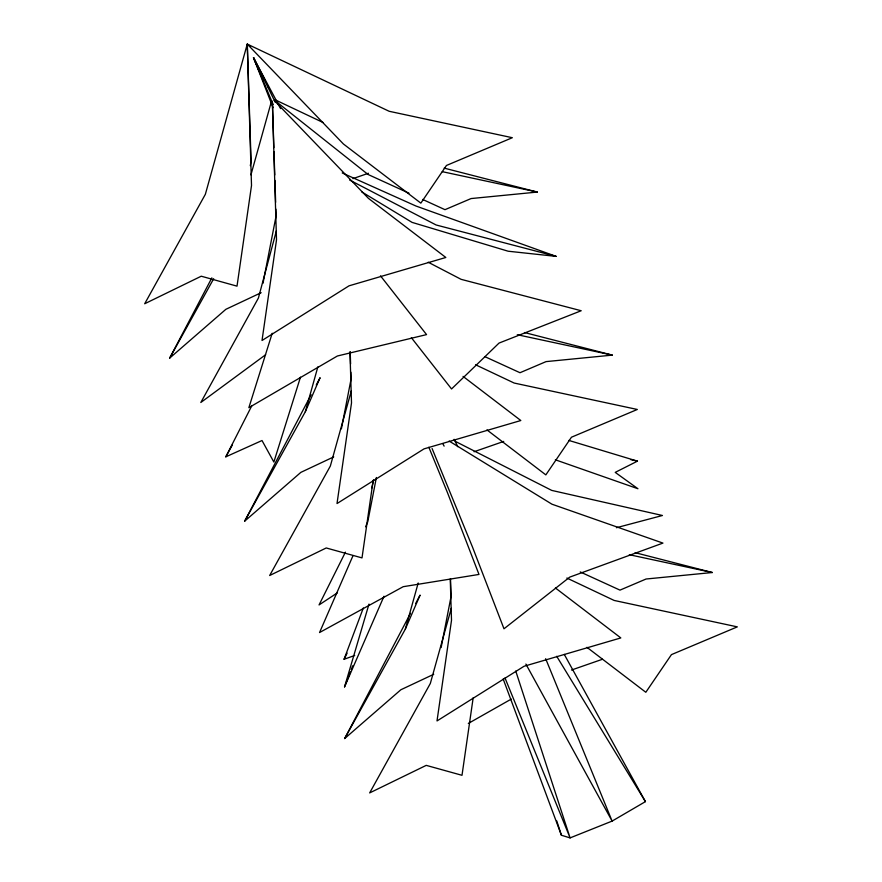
<?xml version="1.0" encoding="UTF-8"?>
<svg xmlns="http://www.w3.org/2000/svg" width="882" height="882" viewBox="0 0 882 882"><rect width="100%" height="100%" fill="white"/><g stroke="black" fill="none" stroke-linecap="round" stroke-linejoin="round"><path stroke-width="1.32" d="M373.174 480.381L362.006 557.898L326.241 547.965L269.671 575.505L330.342 466.06L351.301 390.958M473.171 697.783L462.003 775.3L426.227 765.367L369.668 792.907L430.328 683.462L451.286 608.36M250.312 165.64L251.094 161.604L247.269 44.1L389.171 111.286L512.332 137.713L446.457 165.463L420.846 203.136L343.429 143.998L247.269 44.1L205.352 194.316L144.681 303.761L201.25 276.209L237.015 286.154L251.513 185.507L247.269 44.1L250.488 46.658M263.001 283.276L276.088 215.958L275.868 209.122M341.4 428.817L351.08 379.006L350.86 372.171M376.382 477.493L367.772 521.747L365.578 526.786M441.132 647.564L451.077 596.408L450.504 578.647M371.862 487.889L373.593 479.863M276.419 230.698L258.415 298.028L200.82 402.49L265.603 354.751M250.94 174.868L271.16 102.4M333.727 456.887L300.861 472.355L244.678 521.163L305.337 411.707L317.84 366.912M433.724 674.289L400.858 689.757L344.675 738.554L405.334 629.109L418.2 582.991M384.001 596.243L344.542 686.891L368.996 604.104M272.207 333.253L248.867 407.66L337.387 355.997L426.557 334.609L380.495 275.846M300.475 377.154L273.861 462.014L262.009 440.526L225.814 456.832L251.899 405.577M354.707 655.458L344.057 659.284L363.329 607.974M344.542 686.891L350.33 671.985M351.29 669.504L352.734 665.778M305.337 411.707L320.089 377.694L316.252 384.993M405.334 629.109L420.086 595.096L415.609 603.608M352.976 555.737L319.549 632.537L403.195 586.695L478.981 574.436L447.494 492.696L428.85 447.24M345.435 552.143L319.052 604.931L337.354 592.869M344.057 659.284L347.122 653.143M261.171 292.692L225.869 309.306L169.686 358.103L211.856 277.863M244.678 521.163L311.137 394.717M344.675 738.554L410.494 613.332M225.814 456.832L232.44 444.826M169.686 358.103L213.676 278.723M564.271 654.389L645.426 801.628L612.108 821.098L570.092 837.9L561.404 835.243L503.181 679.008M468.32 723.438L511.284 699.084M568.857 440.427L637.454 461.143L615.228 472.377L637.94 488.738L555.362 459.798M352.943 178.638L368.422 173.258M474.075 451.738L503.721 441.419M571.481 670.033L602.428 659.273M616.441 527.712L662.448 515.496L551.724 490.403L455.233 441.32M444.175 168.12L537.325 192.067L471.087 198.56L444.991 209.673L422.643 199.442M524.492 332.536L612.328 355.115L546.079 361.609L519.994 372.722L485.221 356.813M635.139 552.672L712.314 572.517L646.076 579.011L619.98 590.124L580.246 571.944M342.238 172.971L415.962 206.024L556.189 256.386L508.142 251.216L412.07 222.385L361.697 191.857M442.279 171.67L537.325 192.067M517.282 334.719L612.328 355.115M629.318 554.712L712.314 572.517M630.784 459.632L637.454 461.143M556.189 256.386L436.105 224.976L349.625 180.027M408.983 193.191L368.003 174.449L276.562 101.871M274.754 99.633L323.297 122.62M475.574 364.773L514.162 383.042L637.322 409.469L571.459 437.218L545.837 474.88L486.952 429.909M566.85 578.041L614.159 600.444L737.319 626.87L671.445 654.62L645.822 692.282L586.949 647.311M428.211 262.23L461.099 279.329L581.194 310.74L499.036 343.076L451.551 388.962L411.354 337.674M449.125 441.055L551.967 504.206L662.933 543.091L569.772 577.104L503.986 628.789L472.487 547.049L432.092 448.541M463.05 376.393L520.832 420.527L424.033 448.872L337.012 503.556L351.51 402.909L349.978 352.105M555.406 587.963L620.829 637.929L524.029 666.274L437.009 720.947L451.507 620.311L450.261 579.121M274.17 100.427L368.422 198.351L445.84 257.478L349.04 285.823L262.02 340.496L276.518 239.86L272.34 101.198M556.707 656.296L645.426 801.628M525.881 664.058L612.108 821.098L545.66 658.689M280.597 108.618L253.509 57.683L273.089 107.67M442.863 443.701L444.109 446.138M264.622 79.766L253.509 57.683L273.133 104.572M267.709 85.907L268.944 88.354M454.109 439.313L457.769 446.689M275.195 102.158L253.509 57.683L258.977 70.328M260.069 72.853L261.711 76.646M504.989 677.916L570.092 837.9L515.75 671.059M556.74 820.899L561.404 835.243M350.198 351.675L350.595 363.979M272.439 103.911L273.861 147.636M273.993 151.737L274.754 174.967M274.93 180.424L275.647 202.287"/></g></svg>
